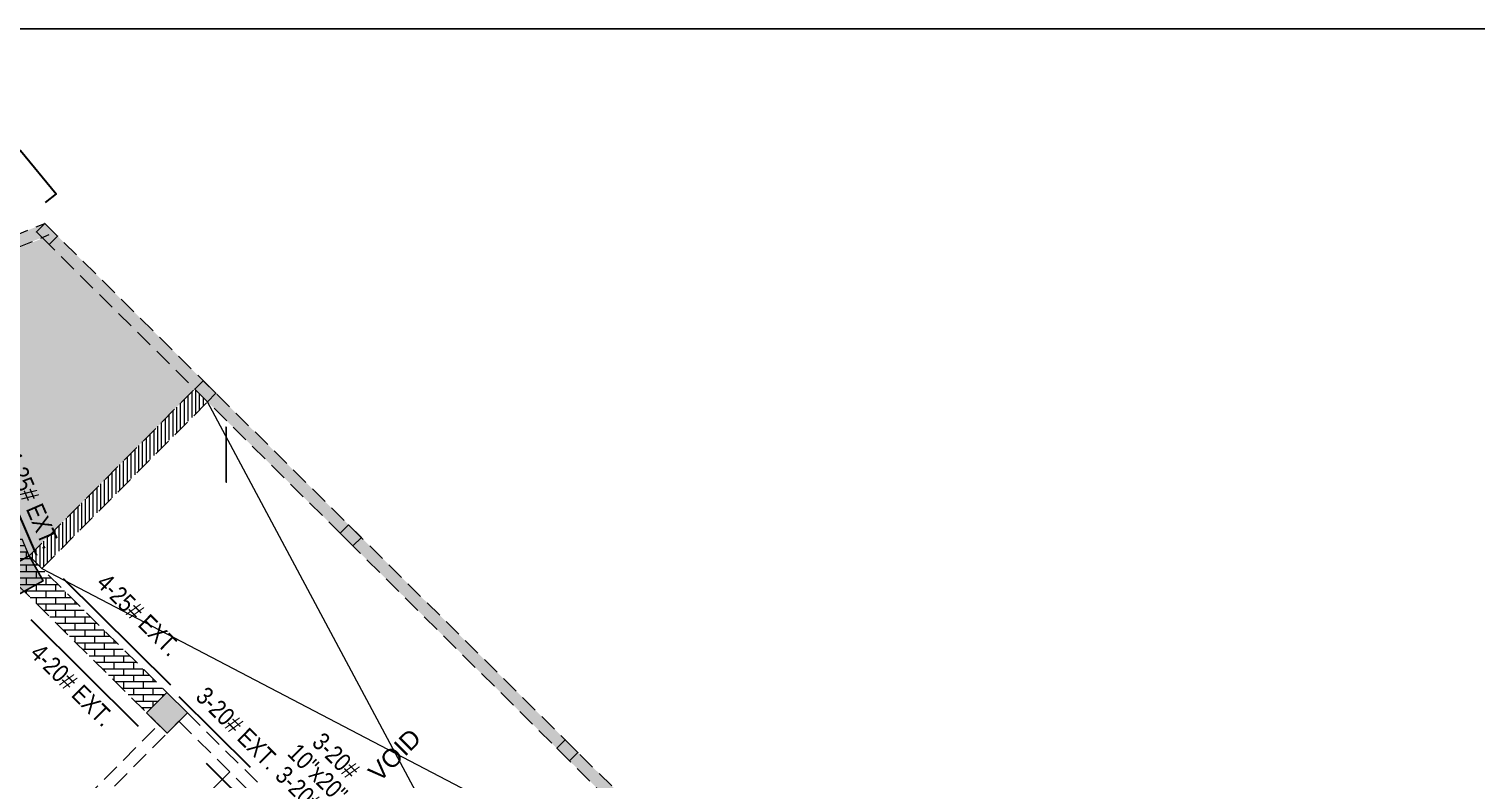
# Model space of a CAD drawing. Header units: inches. Extents: x -13956017 to 293115509, y -946740 to -305538.
# Drawn here: x 1184514 to 1185723, y -913467 to -912840 of the extents above; entities that cross this region are included whole.
import ezdxf

# ---------------------------------------------------------------- set-up
doc = ezdxf.new("R2010")
doc.units = ezdxf.units.IN
doc.header["$LTSCALE"] = 6
doc.linetypes.add('CONTINOUS', pattern=[2000000.0, 1000000.0, 1000000.0])
doc.linetypes.add('DASHED2', pattern=[0.375, 0.25, -0.125])
for name, color, linetype in [('A-CUTOUT', 3, 'CONTINOUS'), ('CELLING', 251, 'Continuous'), ('COLL SIZE', 160, 'Continuous'), ('E-WIRING', 251, 'Continuous'), ('FITTING', 24, 'Continuous')]:
    doc.layers.add(name, color=color, linetype=linetype)
for name, color, linetype, lineweight in [('column', 240, 'Continuous', 25), ('Hatch', 251, 'Continuous', 0), ('REINF', 5, 'Continuous', 30), ('TEX', 250, 'Continuous', 30), ('v.b', 200, 'Continuous', 5), ('W', 250, 'Continuous', 5), ('wall', 7, 'Continuous', 30), ('wall new', 3, 'Continuous', 25)]:
    doc.layers.add(name, color=color, linetype=linetype, lineweight=lineweight)
doc.styles.add('ARI', font='arial.ttf')
doc.styles.add('IQ', font='ARIALN.TTF')
pattern_1 = [(0, (-27.8192783, 2.9401021), (0, 0.001397), [0.001016, -0.000381]), (90, (-27.8192783, 2.9401021), (-0.001397, 0), [0.001016, -0.000381])]

# ---------------------------------------------------------------- blocks, each defined once
blk = doc.blocks.new('sdfdsf')
at = {"lineweight": -3}
blk.add_hatch(color=7, dxfattribs=at).paths.add_polyline_path([(23236.7, 14983.3), (23242.1, 14983.3), (23242.1, 15029.5), (23236.7, 15029.5)])
at = {"layer": 'Hatch'}
h = blk.add_hatch(dxfattribs=at)
h.set_pattern_fill('ANGLE', color=5, scale=0.0002)
h.set_pattern_definition(pattern_1)
h.paths.add_polyline_path([(23236.4, 15029.5), (23242.4, 15029.5), (23242.4, 15030.4), (23236.4, 15030.4)])
h = blk.add_hatch(dxfattribs=at)
h.set_pattern_fill('ANGLE', color=5, scale=0.0002)
h.set_pattern_definition(pattern_1)
h.paths.add_polyline_path([(23236.4, 14983.3), (23242.4, 14983.3), (23242.4, 14982.4), (23236.4, 14982.4)])
for p, q in [((23242.4, 15030.4), (23236.4, 14982.4)), ((23242.4, 14982.4), (23236.4, 15030.4))]:
    blk.add_line(p, q)
at = {"layer": 'CELLING', "color": 5}
for points in [[(23236.4, 14982.4), (23242.4, 14982.4), (23242.4, 15030.4), (23236.4, 15030.4)], [(23242.4, 15029.5), (23236.4, 15029.5), (23236.4, 15030.4), (23242.4, 15030.4)], [(23236.4, 15029.5), (23242.4, 15029.5), (23242.4, 15030.4), (23236.4, 15030.4)], [(23236.7, 14983.3), (23242.1, 14983.3), (23242.1, 15029.5), (23236.7, 15029.5)], [(23236.4, 14983.3), (23242.4, 14983.3), (23242.4, 14982.4), (23236.4, 14982.4)], [(23236.4, 14983.3), (23242.4, 14983.3), (23242.4, 14982.4), (23236.4, 14982.4)]]:
    blk.add_lwpolyline(points, close=True, dxfattribs=at)

msp = doc.modelspace()

# ---------------------------------------------------------------- hatches: boundary and pattern name
at = {"layer": 'A-CUTOUT', "lineweight": 0, "ltscale": 0.3}
h = msp.add_hatch(dxfattribs=at)
h.set_pattern_fill('AR-BRSTD', color=256, scale=0.08)
h.set_pattern_definition([(0, (53435.826, -12869.1655), (0, 5.419344), []), (90, (53435.826, -12869.1655), (-8.128, 5.419344), [5.419344, -5.419344])])
h.paths.add_polyline_path([(1184441.4, -913110.2), (1184424.3, -913070.1), (1184402.1, -913079.4), (1184489.3, -913283.1), (1184494.2, -913292.7), (1184510, -913309.8), (1184612.3, -913411.4), (1184629.2, -913394.4), (1184514.2, -913280.1)])
at = {"layer": 'COLL SIZE', "lineweight": 25, "ltscale": 100}
h = msp.add_hatch(color=256, dxfattribs=at)
h.dxf.hatch_style = 1
h.paths.add_polyline_path([(1184530.8, -913019.9), (1184520.2, -913009.3), (1184527.2, -913002.2), (1184537.9, -913012.8)])
h = msp.add_hatch(color=256, dxfattribs=at)
h.dxf.hatch_style = 1
h.paths.add_polyline_path([(1184663.2, -913151.3), (1184652.5, -913140.7), (1184659.6, -913133.7), (1184670.2, -913144.2)])
h = msp.add_hatch(color=256, dxfattribs=at)
h.dxf.hatch_style = 1
h.paths.add_polyline_path([(1184784.6, -913271.9), (1184774, -913261.3), (1184781, -913254.3), (1184791.7, -913264.8)])
h = msp.add_hatch(color=256, dxfattribs=at)
h.dxf.hatch_style = 1
h.paths.add_polyline_path([(1184965.6, -913451.6), (1184955, -913441), (1184962, -913433.9), (1184972.6, -913444.5)])
at = {"layer": 'column', "ltscale": 10}
h = msp.add_hatch(color=256, dxfattribs=at)
h.dxf.hatch_style = 1
h.paths.add_polyline_path([(1184493.2, -913291.7), (1184514.2, -913280.1), (1184525.8, -913301.1), (1184504.8, -913312.7)])
h = msp.add_hatch(color=256, dxfattribs=at)
h.dxf.hatch_style = 1
h.paths.add_polyline_path([(1184612.3, -913411.4), (1184629.2, -913394.4), (1184646.3, -913411.3), (1184629.4, -913428.3)])
at = {"layer": 'FITTING', "lineweight": 0, "ltscale": 0.3}
h = msp.add_hatch(dxfattribs=at)
h.set_pattern_fill('ANSI31', color=256, angle=45)
h.set_pattern_definition([(90, (53435.826, -12869.1655), (-3.175, 0), [])])
h.paths.add_polyline_path([(1184536.8, -913257.4), (1184652.5, -913140.7), (1184663.2, -913151.3), (1184524.8, -913290.7), (1184514.2, -913280.1)])
at = {"layer": 'wall', "lineweight": 5, "ltscale": 6}
h = msp.add_hatch(dxfattribs=at)
h.set_pattern_fill('AR-HBONE', color=252, scale=0.09)
h.set_pattern_definition([(45, (11759.273, -12731.987), (0, 12.931568814), [27.432, -9.144]), (135, (11765.739, -12725.521), (1e-15, 12.931568814), [27.432, -9.144])])
h.paths.add_polyline_path([(1184627.5, -913165.9), (1184652.5, -913140.7), (1184525.5, -913014.6), (1183887.6, -913275.2), (1183947, -913418.9), (1183035.3, -913791.8), (1183286.3, -914402.5), (1183108.7, -914475), (1183570.7, -915603.7), (1183728.6, -915518.6), (1183870.6, -915442.2), (1183265.5, -913972), (1183508.2, -913837.5), (1183904.3, -913618.1), (1184100.7, -913509.2), (1184164.2, -913474), (1184493.2, -913291.7), (1184514.2, -913280.1)])
at = {"layer": 'wall new', "lineweight": 9, "ltscale": 6}
h = msp.add_hatch(dxfattribs=at)
h.set_pattern_fill('AR-CONC', color=256, scale=0.06)
h.set_pattern_definition([(50, (63172.558, -12869.1655), (10.93108014, -0.95634513), [1.143, -12.573]), (355, (63172.558, -12869.165), (-2.114605285, 11.46341071), [0.9144, -10.05843505]), (100.4514447, (63173.469, -12869.245), (8.816474825, 10.507065115), [0.97140053, -10.68541468]), (46.1842, (63172.558, -12866.117), (16.26474245, -2.52253968), [1.7145, -18.8595]), (96.6355576, (63173.913, -12866.328), (14.24424804, 14.84556748), [1.45710139, -16.02813649]), (351.1841512, (63172.558, -12866.117), (14.24424804, 14.84556748), [1.37159802, -15.08758392]), (21, (63174.082, -12866.8795), (9.096863476, -6.13591189), [1.143, -12.573]), (326, (63174.082, -12866.88), (3.7081217, 11.05127797), [0.9144, -10.0584]), (71.451445, (63174.84, -12867.391), (12.80498516, 4.91536613), [0.97140053, -10.68539626]), (37.5, (63172.5577, -12869.1655), (0.185316195, 5.073302332), [0, -9.93648, 0, -10.2108, 0, -10.0965]), (7.5, (63172.5577, -12869.1655), (4.00917975, 6.01083449), [0, -5.82168, 0, -9.70788, 0, -3.8481]), (327.5, (63169.159, -12869.1655), (8.13543571, -0.34372464), [0, -3.81, 0, -11.8872, 0, -15.7734]), (317.5, (63167.635, -12869.1655), (8.887750883, 1.525589462), [0, -4.953, 0, -7.89432, 0, -11.2014])])
h.paths.add_polyline_path([(1184368.2, -915533.4), (1184499.3, -915551.8), (1184608, -915545.5), (1184722.6, -915538.9), (1184796.1, -915534.6), (1184933.4, -915534.6), (1185657.8, -914124.9), (1184527.2, -913002.2), (1183874.6, -913269.7), (1183933.8, -913413.2), (1182845.6, -913858.7), (1183570.9, -915630.7), (1183888.1, -915567.7), (1184187.7, -915508.1)])
h.paths.add_polyline_path([(1184369.5, -915523.5), (1184499.7, -915541.7), (1184607.4, -915535.5), (1184722.1, -915528.9), (1184795.8, -915524.6), (1184927.3, -915524.6), (1185645.6, -914126.8), (1184524.9, -913014), (1183887.6, -913275.2), (1183946.9, -913418.7), (1182858.7, -913864.1), (1183578, -915621.5), (1183885.7, -915557.5), (1184185.7, -915497.8)], flags=16)

# ---------------------------------------------------------------- linework, layer by layer
at = {"layer": 'COLL SIZE', "lineweight": 25, "ltscale": 100}
for points, elevation in [([(1184530.8, -913019.9), (1184520.2, -913009.3), (1184527.2, -913002.2), (1184537.9, -913012.8), (1184530.8, -913019.9)], -4113), ([(1184663.2, -913151.3), (1184652.5, -913140.7), (1184659.6, -913133.7), (1184670.2, -913144.2), (1184663.2, -913151.3)], -4053.8), ([(1184784.6, -913271.9), (1184774, -913261.3), (1184781, -913254.3), (1184791.7, -913264.8), (1184784.6, -913271.9)], -84.6), ([(1184965.6, -913451.6), (1184955, -913441), (1184962, -913433.9), (1184972.6, -913444.5), (1184965.6, -913451.6)], 3884.5)]:
    msp.add_lwpolyline(points, dxfattribs=dict(at, elevation=elevation))
at = {"layer": 'column', "ltscale": 10}
for points, elevation in [([(1184493.2, -913291.7), (1184514.2, -913280.1), (1184525.8, -913301.1), (1184504.8, -913312.7), (1184493.2, -913291.7)], -4053.8), ([(1184612.3, -913411.4), (1184629.2, -913394.4), (1184646.3, -913411.3), (1184629.4, -913428.3), (1184612.3, -913411.4)], -84.6)]:
    msp.add_lwpolyline(points, dxfattribs=dict(at, elevation=elevation))
at = {"layer": 'REINF', "ltscale": 0.3}
for p, q in [((1184484.4, -913196.7, -15831), (1184520.4, -913279.8, -15831)), ((1184542.5, -913299, 4865), (1184632.3, -913387.9, 4865)), ((1184515.5, -913333.4), (1184605.3, -913422.4)), ((1184639.2, -913397.8, 4365.3), (1184698.9, -913456.9, 4365.3)), ((1184662, -913453.5, 4865), (1184751.8, -913542.5, 4865))]:
    msp.add_line(p, q, dxfattribs=at)
at = {"layer": 'REINF', "ltscale": 0.3, "elevation": -5069.3}
msp.add_lwpolyline([(1184497.9, -912948.6), (1184506.9, -912941.2), (1184536.6, -912977.4), (1184527.5, -912984.7)], dxfattribs=at)
at = {"layer": 'TEX', "lineweight": 25, "ltscale": 0.3}
msp.add_lwpolyline([(1185900, -912839.6), (1182679.2, -912839.6), (1182679.2, -917646.8), (1185900, -917646.8)], close=True, dxfattribs=at)
at = {"layer": 'v.b', "linetype": 'DASHED2', "ltscale": 10}
for p, q in [((1183874.6, -913269.7, -4113), (1184527.2, -913002.2, -4113)), ((1184527.2, -913002.2, -4113), (1185657.8, -914124.9, -4171.1)), ((1183878.4, -913279, -4113), (1184531, -913011.5, -4113)), ((1184524.9, -913014, -4113), (1185645.6, -914126.8, -4170.6)), ((1184514.2, -913280.1, -4053.8), (1184414.9, -913048.3, -8082.1)), ((1184514.2, -913280.1, -4053.8), (1184652.5, -913140.7, -4053.8)), ((1184524.8, -913290.7, -4053.8), (1184663.2, -913151.3, -4053.8)), ((1183265.1, -913972.2, -4053.8), (1184514.2, -913280.1, -4053.8)), ((1184514.2, -913280.1, -4053.8), (1184629.2, -913394.4, -84.6)), ((1183276.8, -913993.2, -4053.8), (1184525.8, -913301.1, -4053.8)), ((1184504, -913303.8, -84.6), (1184623.7, -913422.7, -84.6)), ((1184646.3, -913411.3, 3884.5), (1184816.6, -913580.4, 3884.5)), ((1184465.8, -913578.8, 3884.5), (1184622.3, -913421.3, -84.6)), ((1184537.8, -913520.5, 3884.5), (1184639.2, -913418.4, 3884.5)), ((1184639.2, -913418.4, 3884.5), (1184809.5, -913587.5, 3884.5))]:
    msp.add_line(p, q, dxfattribs=at)
at = {"layer": 'W', "ltscale": 10}
for p, q in [((1184975.2, -913735.7, -175.5), (1184663.2, -913151.3, -4053.8)), ((1184524.8, -913290.7, -4053.8), (1185113.4, -913598.5, -4169.2)), ((1184633.2, -913509.6, 3884.5), (1184681.8, -913460.6, 3884.5))]:
    msp.add_line(p, q, dxfattribs=at)

# ---------------------------------------------------------------- block references
at = {"layer": 'E-WIRING', "extrusion": (0.999998, 0.001762, 0.000244052), "xscale": -1, "rotation": 65.57975532435661}
msp.add_blockref('sdfdsf', (-892009.9, 18770.6, 1183068.8), dxfattribs=at)

# ---------------------------------------------------------------- texts
at = {"layer": 'W', "style": 'IQ'}
for s, rotation, p in [('4-25# EXT.', 293.4342, (1184491.8, -913196.1, -14595.2)), ('4-25# EXT.', 315.2697, (1184569.5, -913304.1, 8487.2)), ('4-20# EXT.', 315.2697, (1184513.9, -913362.9, 3622.2)), ('3-20# EXT.', 315.1974, (1184652.3, -913399, 133.8)), ('10"x20"', 315.1974, (1184729, -913446.3, -3884.5)), ('3-20#', 315.1974, (1184749.5, -913437.2, -3884.5)), ('3-20#', 315.1974, (1184718.7, -913465.1, -3884.5))]:
    msp.add_text(s, height=15, rotation=rotation, dxfattribs=at).set_placement(p)
at = {"layer": 'wall', "lineweight": 25, "style": 'ARI'}
msp.add_text('VOID', height=15, rotation=44.9175, dxfattribs=at).set_placement((1184806.6, -913470, -8456.7))

doc.saveas('drawing.dxf')
